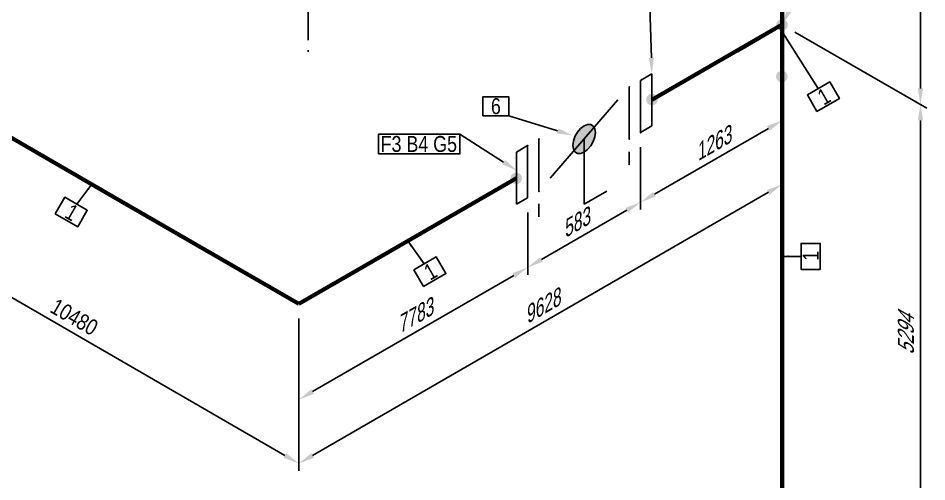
# Model space of a CAD drawing. Header units: millimetres. Extents: x 0 to 594, y 0 to 420.
# Drawn here: x 91.9 to 234.2, y 156.5 to 229.1 of the extents above; entities that cross this region are included whole.
import ezdxf
from ezdxf import colors
from ezdxf.entities.mleader import LeaderData, LeaderLine
from ezdxf.enums import TextEntityAlignment as Align
from ezdxf.math import Vec2, Vec3

# ---------------------------------------------------------------- set-up
doc = ezdxf.new("R2010")
doc.units = ezdxf.units.MM
doc.header["$LTSCALE"] = 0.25
doc.linetypes.add('CENTER', pattern=[50.8, 31.75, -6.35, 6.35, -6.35])
for name, color, linetype in [('밸브', 4, 'Continuous'), ('열 추적 선', 7, 'CENTER'), ('용접', 1, 'Continuous'), ('주석', 7, 'Continuous'), ('치수', 1, 'Continuous')]:
    doc.layers.add(name, color=color, linetype=linetype)
doc.layers.add('파이프', color=3, linetype='Continuous', lineweight=70)
doc.styles.add('AdskIsoAnnotation', font='arial.ttf', dxfattribs={"width": 0.8, "height": 1})
doc.styles.add('AdskIsoMetric', font='arial.ttf', dxfattribs={"width": 0.8, "height": 2.5})
doc.styles.add('AdskIsoMetric-30', font='arial.ttf', dxfattribs={"width": 0.8, "height": 2.5})
doc.styles.add('AdskIsoMetric30', font='arial.ttf', dxfattribs={"width": 0.8, "oblique": 30, "height": 2.5})
doc.styles.get("Standard").update_dxf_attribs({"font": 'arial.ttf'})
doc.dimstyles.new('AdskIsoMetric', dxfattribs={"dimtxt": 2.5, "dimasz": 2.5, "dimexe": 1, "dimexo": 2, "dimgap": 0.8, "dimtad": 1, "dimdec": 0, "dimrnd": 1, "dimzin": 0, "dimdsep": 46, "dimtxsty": 'AdskIsoMetric', "dimcen": 0, "dimclrt": 7, "dimadec": 0, "dimazin": 0, "dimtfac": 1, "dimtdec": 0, "dimtmove": 1, "dimatfit": 3, "dimfxl": 0, "dimfrac": 2, "dimtolj": 1, "dimtzin": 0, "dimarcsym": 0})

# ---------------------------------------------------------------- blocks, each defined once
blk = doc.blocks.new('개스킷-2-IsoLeft')
at = {"color": 0, "linetype": 'ByBlock', "lineweight": -2, "extrusion": (0, 0, -1)}
for p in [(0.1326, 0.1276), (0.221, 0.0765), (-0.2297, -0.0715), (-0.1326, -0.1276)]:
    blk.add_point(p, dxfattribs=at)
blk = doc.blocks.new('버터플라이 밸브-2-IsoLeft')
blk.add_hatch(color=256).paths.add_polyline_path([(-0.0884, 0.051), (-0.0877, 0.0513), (-0.0871, 0.0516), (-0.0865, 0.0518), (-0.0858, 0.0521), (-0.0852, 0.0524), (-0.0845, 0.0527), (-0.0839, 0.0529), (-0.0832, 0.0532), (-0.0826, 0.0535), (-0.0819, 0.0537), (-0.0813, 0.054), (-0.0806, 0.0543), (-0.08, 0.0546), (-0.0793, 0.0548), (-0.0787, 0.0551), (-0.0781, 0.0554), (-0.0774, 0.0556), (-0.0768, 0.0559), (-0.0761, 0.0562), (-0.0755, 0.0564), (-0.0748, 0.0567), (-0.0742, 0.057), (-0.0735, 0.0573), (-0.0729, 0.0575), (-0.0722, 0.0578), (-0.0716, 0.0581), (-0.071, 0.0583), (-0.0703, 0.0586), (-0.0697, 0.0589), (-0.069, 0.0592), (-0.0684, 0.0594), (-0.0677, 0.0597), (-0.0671, 0.06), (-0.0664, 0.0602), (-0.0658, 0.0605), (-0.0651, 0.0608), (-0.0645, 0.0611), (-0.0639, 0.0613), (-0.0632, 0.0616), (-0.0626, 0.0619), (-0.0619, 0.0621), (-0.0613, 0.0624), (-0.0606, 0.0627), (-0.06, 0.0629), (-0.0593, 0.0632), (-0.0587, 0.0635), (-0.058, 0.0638), (-0.0574, 0.064), (-0.0567, 0.0643), (-0.0567, 0.0643), (-0.056, 0.0644), (-0.0552, 0.0646), (-0.0545, 0.0647), (-0.0537, 0.0649), (-0.053, 0.065), (-0.0522, 0.0652), (-0.0514, 0.0653), (-0.0507, 0.0654), (-0.0499, 0.0656), (-0.0492, 0.0657), (-0.0484, 0.0659), (-0.0476, 0.066), (-0.0469, 0.0662), (-0.0461, 0.0663), (-0.0454, 0.0664), (-0.0446, 0.0666), (-0.0438, 0.0667), (-0.0431, 0.0669), (-0.0423, 0.067), (-0.0416, 0.0672), (-0.0408, 0.0673), (-0.04, 0.0674), (-0.0393, 0.0676), (-0.0385, 0.0677), (-0.0378, 0.0679), (-0.037, 0.068), (-0.0363, 0.0681), (-0.0355, 0.0683), (-0.0347, 0.0684), (-0.034, 0.0686), (-0.0332, 0.0687), (-0.0325, 0.0689), (-0.0317, 0.069), (-0.0309, 0.0691), (-0.0302, 0.0693), (-0.0294, 0.0694), (-0.0287, 0.0696), (-0.0279, 0.0697), (-0.0271, 0.0699), (-0.0264, 0.07), (-0.0256, 0.0701), (-0.0249, 0.0703), (-0.0241, 0.0704), (-0.0233, 0.0706), (-0.0226, 0.0707), (-0.0218, 0.0709), (-0.0211, 0.071), (-0.0203, 0.0711), (-0.0196, 0.0713), (-0.0196, 0.0713), (-0.0188, 0.0713), (-0.018, 0.0713), (-0.0172, 0.0713), (-0.0164, 0.0713), (-0.0156, 0.0713), (-0.0148, 0.0713), (-0.014, 0.0713), (-0.0132, 0.0713), (-0.0124, 0.0713), (-0.0116, 0.0713), (-0.0108, 0.0713), (-0.01, 0.0713), (-0.0092, 0.0713), (-0.0084, 0.0713), (-0.0076, 0.0713), (-0.0068, 0.0713), (-0.006, 0.0713), (-0.0052, 0.0713), (-0.0044, 0.0713), (-0.0036, 0.0713), (-0.0028, 0.0713), (-0.002, 0.0713), (-0.0012, 0.0713), (-0.0004, 0.0713), (0.0004, 0.0713), (0.0012, 0.0713), (0.002, 0.0713), (0.0028, 0.0713), (0.0036, 0.0713), (0.0044, 0.0713), (0.0052, 0.0713), (0.006, 0.0713), (0.0068, 0.0713), (0.0076, 0.0713), (0.0084, 0.0713), (0.0092, 0.0713), (0.01, 0.0713), (0.0108, 0.0713), (0.0116, 0.0713), (0.0124, 0.0713), (0.0132, 0.0713), (0.014, 0.0713), (0.0148, 0.0713), (0.0156, 0.0713), (0.0164, 0.0713), (0.0172, 0.0713), (0.018, 0.0713), (0.0188, 0.0713), (0.0196, 0.0713), (0.0196, 0.0713), (0.0203, 0.0711), (0.0211, 0.071), (0.0218, 0.0709), (0.0226, 0.0707), (0.0233, 0.0706), (0.0241, 0.0704), (0.0249, 0.0703), (0.0256, 0.0701), (0.0264, 0.07), (0.0271, 0.0699), (0.0279, 0.0697), (0.0287, 0.0696), (0.0294, 0.0694), (0.0302, 0.0693), (0.0309, 0.0691), (0.0317, 0.069), (0.0325, 0.0689), (0.0332, 0.0687), (0.034, 0.0686), (0.0347, 0.0684), (0.0355, 0.0683), (0.0363, 0.0681), (0.037, 0.068), (0.0378, 0.0679), (0.0385, 0.0677), (0.0393, 0.0676), (0.04, 0.0674), (0.0408, 0.0673), (0.0416, 0.0672), (0.0423, 0.067), (0.0431, 0.0669), (0.0438, 0.0667), (0.0446, 0.0666), (0.0454, 0.0664), (0.0461, 0.0663), (0.0469, 0.0662), (0.0476, 0.066), (0.0484, 0.0659), (0.0492, 0.0657), (0.0499, 0.0656), (0.0507, 0.0654), (0.0514, 0.0653), (0.0522, 0.0652), (0.053, 0.065), (0.0537, 0.0649), (0.0545, 0.0647), (0.0552, 0.0646), (0.056, 0.0644), (0.0567, 0.0643), (0.0567, 0.0643), (0.0574, 0.064), (0.058, 0.0638), (0.0587, 0.0635), (0.0593, 0.0632), (0.06, 0.0629), (0.0606, 0.0627), (0.0613, 0.0624), (0.0619, 0.0621), (0.0626, 0.0619), (0.0632, 0.0616), (0.0639, 0.0613), (0.0645, 0.0611), (0.0651, 0.0608), (0.0658, 0.0605), (0.0664, 0.0602), (0.0671, 0.06), (0.0677, 0.0597), (0.0684, 0.0594), (0.069, 0.0592), (0.0697, 0.0589), (0.0703, 0.0586), (0.071, 0.0583), (0.0716, 0.0581), (0.0722, 0.0578), (0.0729, 0.0575), (0.0735, 0.0573), (0.0742, 0.057), (0.0748, 0.0567), (0.0755, 0.0564), (0.0761, 0.0562), (0.0768, 0.0559), (0.0774, 0.0556), (0.0781, 0.0554), (0.0787, 0.0551), (0.0793, 0.0548), (0.08, 0.0546), (0.0806, 0.0543), (0.0813, 0.054), (0.0819, 0.0537), (0.0826, 0.0535), (0.0832, 0.0532), (0.0839, 0.0529), (0.0845, 0.0527), (0.0852, 0.0524), (0.0858, 0.0521), (0.0865, 0.0518), (0.0871, 0.0516), (0.0877, 0.0513), (0.0884, 0.051), (0.0884, 0.051), (0.0889, 0.0507), (0.0893, 0.0503), (0.0898, 0.0499), (0.0903, 0.0495), (0.0907, 0.0492), (0.0912, 0.0488), (0.0917, 0.0484), (0.0921, 0.048), (0.0926, 0.0477), (0.0931, 0.0473), (0.0935, 0.0469), (0.094, 0.0466), (0.0945, 0.0462), (0.095, 0.0458), (0.0954, 0.0454), (0.0959, 0.0451), (0.0964, 0.0447), (0.0968, 0.0443), (0.0973, 0.0439), (0.0978, 0.0436), (0.0982, 0.0432), (0.0987, 0.0428), (0.0992, 0.0425), (0.0996, 0.0421), (0.1001, 0.0417), (0.1006, 0.0413), (0.1011, 0.041), (0.1015, 0.0406), (0.102, 0.0402), (0.1025, 0.0398), (0.1029, 0.0395), (0.1034, 0.0391), (0.1039, 0.0387), (0.1043, 0.0384), (0.1048, 0.038), (0.1053, 0.0376), (0.1057, 0.0372), (0.1062, 0.0369), (0.1067, 0.0365), (0.1072, 0.0361), (0.1076, 0.0357), (0.1081, 0.0354), (0.1086, 0.035), (0.109, 0.0346), (0.1095, 0.0343), (0.11, 0.0339), (0.1104, 0.0335), (0.1109, 0.0331), (0.1114, 0.0328), (0.1114, 0.0328), (0.1116, 0.0323), (0.1119, 0.0319), (0.1121, 0.0314), (0.1124, 0.031), (0.1126, 0.0306), (0.1129, 0.0301), (0.1131, 0.0297), (0.1133, 0.0293), (0.1136, 0.0288), (0.1138, 0.0284), (0.1141, 0.0279), (0.1143, 0.0275), (0.1146, 0.0271), (0.1148, 0.0266), (0.1151, 0.0262), (0.1153, 0.0258), (0.1156, 0.0253), (0.1158, 0.0249), (0.1161, 0.0244), (0.1163, 0.024), (0.1166, 0.0236), (0.1168, 0.0231), (0.117, 0.0227), (0.1173, 0.0222), (0.1175, 0.0218), (0.1178, 0.0214), (0.118, 0.0209), (0.1183, 0.0205), (0.1185, 0.0201), (0.1188, 0.0196), (0.119, 0.0192), (0.1193, 0.0187), (0.1195, 0.0183), (0.1198, 0.0179), (0.12, 0.0174), (0.1203, 0.017), (0.1205, 0.0165), (0.1207, 0.0161), (0.121, 0.0157), (0.1212, 0.0152), (0.1215, 0.0148), (0.1217, 0.0144), (0.122, 0.0139), (0.1222, 0.0135), (0.1225, 0.013), (0.1227, 0.0126), (0.123, 0.0122), (0.1232, 0.0117), (0.1235, 0.0113), (0.1235, 0.0113), (0.1235, 0.0108), (0.1235, 0.0104), (0.1235, 0.0099), (0.1235, 0.0094), (0.1235, 0.009), (0.1235, 0.0085), (0.1235, 0.0081), (0.1235, 0.0076), (0.1235, 0.0071), (0.1235, 0.0067), (0.1235, 0.0062), (0.1235, 0.0058), (0.1235, 0.0053), (0.1235, 0.0048), (0.1235, 0.0044), (0.1235, 0.0039), (0.1235, 0.0035), (0.1235, 0.003), (0.1235, 0.0025), (0.1235, 0.0021), (0.1235, 0.0016), (0.1235, 0.0012), (0.1235, 0.0007), (0.1235, 0.0002), (0.1235, -0.0002), (0.1235, -0.0007), (0.1235, -0.0012), (0.1235, -0.0016), (0.1235, -0.0021), (0.1235, -0.0025), (0.1235, -0.003), (0.1235, -0.0035), (0.1235, -0.0039), (0.1235, -0.0044), (0.1235, -0.0048), (0.1235, -0.0053), (0.1235, -0.0058), (0.1235, -0.0062), (0.1235, -0.0067), (0.1235, -0.0071), (0.1235, -0.0076), (0.1235, -0.0081), (0.1235, -0.0085), (0.1235, -0.009), (0.1235, -0.0094), (0.1235, -0.0099), (0.1235, -0.0104), (0.1235, -0.0108), (0.1235, -0.0113), (0.1235, -0.0113), (0.1232, -0.0117), (0.123, -0.0122), (0.1227, -0.0126), (0.1225, -0.013), (0.1222, -0.0135), (0.122, -0.0139), (0.1217, -0.0144), (0.1215, -0.0148), (0.1212, -0.0152), (0.121, -0.0157), (0.1207, -0.0161), (0.1205, -0.0165), (0.1203, -0.017), (0.12, -0.0174), (0.1198, -0.0179), (0.1195, -0.0183), (0.1193, -0.0187), (0.119, -0.0192), (0.1188, -0.0196), (0.1185, -0.0201), (0.1183, -0.0205), (0.118, -0.0209), (0.1178, -0.0214), (0.1175, -0.0218), (0.1173, -0.0222), (0.117, -0.0227), (0.1168, -0.0231), (0.1166, -0.0236), (0.1163, -0.024), (0.1161, -0.0244), (0.1158, -0.0249), (0.1156, -0.0253), (0.1153, -0.0258), (0.1151, -0.0262), (0.1148, -0.0266), (0.1146, -0.0271), (0.1143, -0.0275), (0.1141, -0.0279), (0.1138, -0.0284), (0.1136, -0.0288), (0.1133, -0.0293), (0.1131, -0.0297), (0.1129, -0.0301), (0.1126, -0.0306), (0.1124, -0.031), (0.1121, -0.0314), (0.1119, -0.0319), (0.1116, -0.0323), (0.1114, -0.0328), (0.1114, -0.0328), (0.1109, -0.0331), (0.1104, -0.0335), (0.11, -0.0339), (0.1095, -0.0343), (0.109, -0.0346), (0.1086, -0.035), (0.1081, -0.0354), (0.1076, -0.0357), (0.1072, -0.0361), (0.1067, -0.0365), (0.1062, -0.0369), (0.1057, -0.0372), (0.1053, -0.0376), (0.1048, -0.038), (0.1043, -0.0384), (0.1039, -0.0387), (0.1034, -0.0391), (0.1029, -0.0395), (0.1025, -0.0398), (0.102, -0.0402), (0.1015, -0.0406), (0.1011, -0.041), (0.1006, -0.0413), (0.1001, -0.0417), (0.0996, -0.0421), (0.0992, -0.0425), (0.0987, -0.0428), (0.0982, -0.0432), (0.0978, -0.0436), (0.0973, -0.0439), (0.0968, -0.0443), (0.0964, -0.0447), (0.0959, -0.0451), (0.0954, -0.0454), (0.095, -0.0458), (0.0945, -0.0462), (0.094, -0.0466), (0.0935, -0.0469), (0.0931, -0.0473), (0.0926, -0.0477), (0.0921, -0.048), (0.0917, -0.0484), (0.0912, -0.0488), (0.0907, -0.0492), (0.0903, -0.0495), (0.0898, -0.0499), (0.0893, -0.0503), (0.0889, -0.0507), (0.0884, -0.051), (0.0884, -0.051), (0.0877, -0.0513), (0.0871, -0.0516), (0.0865, -0.0518), (0.0858, -0.0521), (0.0852, -0.0524), (0.0845, -0.0527), (0.0839, -0.0529), (0.0832, -0.0532), (0.0826, -0.0535), (0.0819, -0.0537), (0.0813, -0.054), (0.0806, -0.0543), (0.08, -0.0546), (0.0793, -0.0548), (0.0787, -0.0551), (0.0781, -0.0554), (0.0774, -0.0556), (0.0768, -0.0559), (0.0761, -0.0562), (0.0755, -0.0564), (0.0748, -0.0567), (0.0742, -0.057), (0.0735, -0.0573), (0.0729, -0.0575), (0.0722, -0.0578), (0.0716, -0.0581), (0.071, -0.0583), (0.0703, -0.0586), (0.0697, -0.0589), (0.069, -0.0592), (0.0684, -0.0594), (0.0677, -0.0597), (0.0671, -0.06), (0.0664, -0.0602), (0.0658, -0.0605), (0.0651, -0.0608), (0.0645, -0.0611), (0.0639, -0.0613), (0.0632, -0.0616), (0.0626, -0.0619), (0.0619, -0.0621), (0.0613, -0.0624), (0.0606, -0.0627), (0.06, -0.0629), (0.0593, -0.0632), (0.0587, -0.0635), (0.058, -0.0638), (0.0574, -0.064), (0.0567, -0.0643), (0.0567, -0.0643), (0.056, -0.0644), (0.0552, -0.0646), (0.0545, -0.0647), (0.0537, -0.0649), (0.053, -0.065), (0.0522, -0.0652), (0.0514, -0.0653), (0.0507, -0.0654), (0.0499, -0.0656), (0.0492, -0.0657), (0.0484, -0.0659), (0.0476, -0.066), (0.0469, -0.0662), (0.0461, -0.0663), (0.0454, -0.0664), (0.0446, -0.0666), (0.0438, -0.0667), (0.0431, -0.0669), (0.0423, -0.067), (0.0416, -0.0672), (0.0408, -0.0673), (0.04, -0.0674), (0.0393, -0.0676), (0.0385, -0.0677), (0.0378, -0.0679), (0.037, -0.068), (0.0363, -0.0681), (0.0355, -0.0683), (0.0347, -0.0684), (0.034, -0.0686), (0.0332, -0.0687), (0.0325, -0.0689), (0.0317, -0.069), (0.0309, -0.0691), (0.0302, -0.0693), (0.0294, -0.0694), (0.0287, -0.0696), (0.0279, -0.0697), (0.0271, -0.0699), (0.0264, -0.07), (0.0256, -0.0701), (0.0249, -0.0703), (0.0241, -0.0704), (0.0233, -0.0706), (0.0226, -0.0707), (0.0218, -0.0709), (0.0211, -0.071), (0.0203, -0.0711), (0.0196, -0.0713), (0.0196, -0.0713), (0.0188, -0.0713), (0.018, -0.0713), (0.0172, -0.0713), (0.0164, -0.0713), (0.0156, -0.0713), (0.0148, -0.0713), (0.014, -0.0713), (0.0132, -0.0713), (0.0124, -0.0713), (0.0116, -0.0713), (0.0108, -0.0713), (0.01, -0.0713), (0.0092, -0.0713), (0.0084, -0.0713), (0.0076, -0.0713), (0.0068, -0.0713), (0.006, -0.0713), (0.0052, -0.0713), (0.0044, -0.0713), (0.0036, -0.0713), (0.0028, -0.0713), (0.002, -0.0713), (0.0012, -0.0713), (0.0004, -0.0713), (-0.0004, -0.0713), (-0.0012, -0.0713), (-0.002, -0.0713), (-0.0028, -0.0713), (-0.0036, -0.0713), (-0.0044, -0.0713), (-0.0052, -0.0713), (-0.006, -0.0713), (-0.0068, -0.0713), (-0.0076, -0.0713), (-0.0084, -0.0713), (-0.0092, -0.0713), (-0.01, -0.0713), (-0.0108, -0.0713), (-0.0116, -0.0713), (-0.0124, -0.0713), (-0.0132, -0.0713), (-0.014, -0.0713), (-0.0148, -0.0713), (-0.0156, -0.0713), (-0.0164, -0.0713), (-0.0172, -0.0713), (-0.018, -0.0713), (-0.0188, -0.0713), (-0.0196, -0.0713), (-0.0196, -0.0713), (-0.0203, -0.0711), (-0.0211, -0.071), (-0.0218, -0.0709), (-0.0226, -0.0707), (-0.0233, -0.0706), (-0.0241, -0.0704), (-0.0249, -0.0703), (-0.0256, -0.0701), (-0.0264, -0.07), (-0.0271, -0.0699), (-0.0279, -0.0697), (-0.0287, -0.0696), (-0.0294, -0.0694), (-0.0302, -0.0693), (-0.0309, -0.0691), (-0.0317, -0.069), (-0.0325, -0.0689), (-0.0332, -0.0687), (-0.034, -0.0686), (-0.0347, -0.0684), (-0.0355, -0.0683), (-0.0363, -0.0681), (-0.037, -0.068), (-0.0378, -0.0679), (-0.0385, -0.0677), (-0.0393, -0.0676), (-0.04, -0.0674), (-0.0408, -0.0673), (-0.0416, -0.0672), (-0.0423, -0.067), (-0.0431, -0.0669), (-0.0438, -0.0667), (-0.0446, -0.0666), (-0.0454, -0.0664), (-0.0461, -0.0663), (-0.0469, -0.0662), (-0.0476, -0.066), (-0.0484, -0.0659), (-0.0492, -0.0657), (-0.0499, -0.0656), (-0.0507, -0.0654), (-0.0514, -0.0653), (-0.0522, -0.0652), (-0.053, -0.065), (-0.0537, -0.0649), (-0.0545, -0.0647), (-0.0552, -0.0646), (-0.056, -0.0644), (-0.0567, -0.0643), (-0.0567, -0.0643), (-0.0574, -0.064), (-0.058, -0.0638), (-0.0587, -0.0635), (-0.0593, -0.0632), (-0.06, -0.0629), (-0.0606, -0.0627), (-0.0613, -0.0624), (-0.0619, -0.0621), (-0.0626, -0.0619), (-0.0632, -0.0616), (-0.0639, -0.0613), (-0.0645, -0.0611), (-0.0651, -0.0608), (-0.0658, -0.0605), (-0.0664, -0.0602), (-0.0671, -0.06), (-0.0677, -0.0597), (-0.0684, -0.0594), (-0.069, -0.0592), (-0.0697, -0.0589), (-0.0703, -0.0586), (-0.071, -0.0583), (-0.0716, -0.0581), (-0.0722, -0.0578), (-0.0729, -0.0575), (-0.0735, -0.0573), (-0.0742, -0.057), (-0.0748, -0.0567), (-0.0755, -0.0564), (-0.0761, -0.0562), (-0.0768, -0.0559), (-0.0774, -0.0556), (-0.0781, -0.0554), (-0.0787, -0.0551), (-0.0793, -0.0548), (-0.08, -0.0546), (-0.0806, -0.0543), (-0.0813, -0.054), (-0.0819, -0.0537), (-0.0826, -0.0535), (-0.0832, -0.0532), (-0.0839, -0.0529), (-0.0845, -0.0527), (-0.0852, -0.0524), (-0.0858, -0.0521), (-0.0865, -0.0518), (-0.0871, -0.0516), (-0.0877, -0.0513), (-0.0884, -0.051), (-0.0884, -0.051), (-0.0889, -0.0507), (-0.0893, -0.0503), (-0.0898, -0.0499), (-0.0903, -0.0495), (-0.0907, -0.0492), (-0.0912, -0.0488), (-0.0917, -0.0484), (-0.0921, -0.048), (-0.0926, -0.0477), (-0.0931, -0.0473), (-0.0935, -0.0469), (-0.094, -0.0466), (-0.0945, -0.0462), (-0.095, -0.0458), (-0.0954, -0.0454), (-0.0959, -0.0451), (-0.0964, -0.0447), (-0.0968, -0.0443), (-0.0973, -0.0439), (-0.0978, -0.0436), (-0.0982, -0.0432), (-0.0987, -0.0428), (-0.0992, -0.0425), (-0.0996, -0.0421), (-0.1001, -0.0417), (-0.1006, -0.0413), (-0.1011, -0.041), (-0.1015, -0.0406), (-0.102, -0.0402), (-0.1025, -0.0398), (-0.1029, -0.0395), (-0.1034, -0.0391), (-0.1039, -0.0387), (-0.1043, -0.0384), (-0.1048, -0.038), (-0.1053, -0.0376), (-0.1057, -0.0372), (-0.1062, -0.0369), (-0.1067, -0.0365), (-0.1072, -0.0361), (-0.1076, -0.0357), (-0.1081, -0.0354), (-0.1086, -0.035), (-0.109, -0.0346), (-0.1095, -0.0343), (-0.11, -0.0339), (-0.1104, -0.0335), (-0.1109, -0.0331), (-0.1114, -0.0328), (-0.1114, -0.0328), (-0.1116, -0.0323), (-0.1119, -0.0319), (-0.1121, -0.0314), (-0.1124, -0.031), (-0.1126, -0.0306), (-0.1129, -0.0301), (-0.1131, -0.0297), (-0.1133, -0.0293), (-0.1136, -0.0288), (-0.1138, -0.0284), (-0.1141, -0.0279), (-0.1143, -0.0275), (-0.1146, -0.0271), (-0.1148, -0.0266), (-0.1151, -0.0262), (-0.1153, -0.0258), (-0.1156, -0.0253), (-0.1158, -0.0249), (-0.1161, -0.0244), (-0.1163, -0.024), (-0.1166, -0.0236), (-0.1168, -0.0231), (-0.117, -0.0227), (-0.1173, -0.0222), (-0.1175, -0.0218), (-0.1178, -0.0214), (-0.118, -0.0209), (-0.1183, -0.0205), (-0.1185, -0.0201), (-0.1188, -0.0196), (-0.119, -0.0192), (-0.1193, -0.0187), (-0.1195, -0.0183), (-0.1198, -0.0179), (-0.12, -0.0174), (-0.1203, -0.017), (-0.1205, -0.0165), (-0.1207, -0.0161), (-0.121, -0.0157), (-0.1212, -0.0152), (-0.1215, -0.0148), (-0.1217, -0.0144), (-0.122, -0.0139), (-0.1222, -0.0135), (-0.1225, -0.013), (-0.1227, -0.0126), (-0.123, -0.0122), (-0.1232, -0.0117), (-0.1235, -0.0113), (-0.1235, -0.0113), (-0.1235, -0.0108), (-0.1235, -0.0104), (-0.1235, -0.0099), (-0.1235, -0.0094), (-0.1235, -0.009), (-0.1235, -0.0085), (-0.1235, -0.0081), (-0.1235, -0.0076), (-0.1235, -0.0071), (-0.1235, -0.0067), (-0.1235, -0.0062), (-0.1235, -0.0058), (-0.1235, -0.0053), (-0.1235, -0.0048), (-0.1235, -0.0044), (-0.1235, -0.0039), (-0.1235, -0.0035), (-0.1235, -0.003), (-0.1235, -0.0025), (-0.1235, -0.0021), (-0.1235, -0.0016), (-0.1235, -0.0012), (-0.1235, -0.0007), (-0.1235, -0.0002), (-0.1235, 0.0002), (-0.1235, 0.0007), (-0.1235, 0.0012), (-0.1235, 0.0016), (-0.1235, 0.0021), (-0.1235, 0.0025), (-0.1235, 0.003), (-0.1235, 0.0035), (-0.1235, 0.0039), (-0.1235, 0.0044), (-0.1235, 0.0048), (-0.1235, 0.0053), (-0.1235, 0.0058), (-0.1235, 0.0062), (-0.1235, 0.0067), (-0.1235, 0.0071), (-0.1235, 0.0076), (-0.1235, 0.0081), (-0.1235, 0.0085), (-0.1235, 0.009), (-0.1235, 0.0094), (-0.1235, 0.0099), (-0.1235, 0.0104), (-0.1235, 0.0108), (-0.1235, 0.0113), (-0.1235, 0.0113), (-0.1232, 0.0117), (-0.123, 0.0122), (-0.1227, 0.0126), (-0.1225, 0.013), (-0.1222, 0.0135), (-0.122, 0.0139), (-0.1217, 0.0144), (-0.1215, 0.0148), (-0.1212, 0.0152), (-0.121, 0.0157), (-0.1207, 0.0161), (-0.1205, 0.0165), (-0.1203, 0.017), (-0.12, 0.0174), (-0.1198, 0.0179), (-0.1195, 0.0183), (-0.1193, 0.0187), (-0.119, 0.0192), (-0.1188, 0.0196), (-0.1185, 0.0201), (-0.1183, 0.0205), (-0.118, 0.0209), (-0.1178, 0.0214), (-0.1175, 0.0218), (-0.1173, 0.0222), (-0.117, 0.0227), (-0.1168, 0.0231), (-0.1166, 0.0236), (-0.1163, 0.024), (-0.1161, 0.0244), (-0.1158, 0.0249), (-0.1156, 0.0253), (-0.1153, 0.0258), (-0.1151, 0.0262), (-0.1148, 0.0266), (-0.1146, 0.0271), (-0.1143, 0.0275), (-0.1141, 0.0279), (-0.1138, 0.0284), (-0.1136, 0.0288), (-0.1133, 0.0293), (-0.1131, 0.0297), (-0.1129, 0.0301), (-0.1126, 0.0306), (-0.1124, 0.031), (-0.1121, 0.0314), (-0.1119, 0.0319), (-0.1116, 0.0323), (-0.1114, 0.0328), (-0.1114, 0.0328), (-0.1109, 0.0331), (-0.1104, 0.0335), (-0.11, 0.0339), (-0.1095, 0.0343), (-0.109, 0.0346), (-0.1086, 0.035), (-0.1081, 0.0354), (-0.1076, 0.0357), (-0.1072, 0.0361), (-0.1067, 0.0365), (-0.1062, 0.0369), (-0.1057, 0.0372), (-0.1053, 0.0376), (-0.1048, 0.038), (-0.1043, 0.0384), (-0.1039, 0.0387), (-0.1034, 0.0391), (-0.1029, 0.0395), (-0.1025, 0.0398), (-0.102, 0.0402), (-0.1015, 0.0406), (-0.1011, 0.041), (-0.1006, 0.0413), (-0.1001, 0.0417), (-0.0996, 0.0421), (-0.0992, 0.0425), (-0.0987, 0.0428), (-0.0982, 0.0432), (-0.0978, 0.0436), (-0.0973, 0.0439), (-0.0968, 0.0443), (-0.0964, 0.0447), (-0.0959, 0.0451), (-0.0954, 0.0454), (-0.095, 0.0458), (-0.0945, 0.0462), (-0.094, 0.0466), (-0.0935, 0.0469), (-0.0931, 0.0473), (-0.0926, 0.0477), (-0.0921, 0.048), (-0.0917, 0.0484), (-0.0912, 0.0488), (-0.0907, 0.0492), (-0.0903, 0.0495), (-0.0898, 0.0499), (-0.0893, 0.0503), (-0.0889, 0.0507)], flags=0)
at = {"color": 0, "linetype": 'ByBlock', "lineweight": -2, "extrusion": (0, -0.816497, -0.57735)}
for p, q in [((-0.1768, 0.3062), (-0.5303, 0.1021)), ((0.3977, -0.0765), (-0.3977, 0.0765)), ((-0.0567, 0.0643), (-0.0196, 0.0713)), ((-0.0196, 0.0713), (0.0196, 0.0713)), ((0.0196, 0.0713), (0.0567, 0.0643)), ((-0.1235, 0.0113), (-0.1114, 0.0328)), ((-0.1235, -0.0113), (-0.1235, 0.0113)), ((-0.1114, 0.0328), (-0.0884, 0.051)), ((-0.0884, 0.051), (-0.0567, 0.0643)), ((0.0567, 0.0643), (0.0884, 0.051)), ((0.0884, 0.051), (0.1114, 0.0328)), ((0.1114, 0.0328), (0.1235, 0.0113)), ((0.1235, 0.0113), (0.1235, -0.0113)), ((-0.1114, -0.0328), (-0.1235, -0.0113)), ((-0.0884, -0.051), (-0.1114, -0.0328)), ((-0.0567, -0.0643), (-0.0884, -0.051)), ((-0.0196, -0.0713), (-0.0567, -0.0643)), ((0.0567, -0.0643), (0.0196, -0.0713)), ((0.0884, -0.051), (0.0567, -0.0643)), ((0.1114, -0.0328), (0.0884, -0.051)), ((0.1235, -0.0113), (0.1114, -0.0328)), ((0.0196, -0.0713), (-0.0196, -0.0713)), ((0.5303, -0.1021), (0.1768, -0.3062))]:
    blk.add_line(p, q, dxfattribs=at)
blk = doc.blocks.new('Operator_Lever-1-IsoLeft')
at = {"color": 0, "linetype": 'ByBlock', "lineweight": -2, "extrusion": (0, 0.816497, 0.57735)}
for p, q in [((0, 0), (-0.4419, -0.2552)), ((-0.4419, -0.2552), (-0.2652, -0.3572))]:
    blk.add_line(p, q, dxfattribs=at)
blk = doc.blocks.new('*D33')
at = {"layer": 'Defpoints', "color": 0}
for p in [(211.54, 312.72), (211.54, 228.08), (233.2, 215.58)]:
    blk.add_point(p, dxfattribs=at)
at = {"layer": '치수', "color": 0, "lineweight": -2}
for p, q in [((213.54, 311.57), (234.2, 299.65)), ((233.2, 297.72), (233.2, 218.08)), ((213.54, 226.92), (234.2, 215))]:
    blk.add_line(p, q, dxfattribs=at)
at = {"layer": '치수', "color": 0}
for points in [[(232.78, 297.72), (233.61, 297.72), (233.2, 300.22)], [(232.78, 218.08), (233.61, 218.08), (233.2, 215.58)]]:
    blk.add_solid(points, dxfattribs=at)
at = {"layer": '치수', "color": 7, "insert": (230.93, 259.21), "char_height": 2.5, "attachment_point": 5, "rotation": 90, "style": 'AdskIsoMetric30'}
blk.add_mtext('\\A1;11060', dxfattribs=at)
blk = doc.blocks.new('*D34')
at = {"layer": 'Defpoints', "color": 0}
for p in [(211.54, 228.08), (211.54, 153.24), (233.2, 140.74)]:
    blk.add_point(p, dxfattribs=at)
at = {"layer": '치수', "color": 0, "lineweight": -2}
for p, q in [((213.54, 226.92), (234.2, 215)), ((233.2, 213.08), (233.2, 143.24)), ((213.54, 152.08), (234.2, 140.16))]:
    blk.add_line(p, q, dxfattribs=at)
at = {"layer": '치수', "color": 0}
for points in [[(232.78, 213.08), (233.61, 213.08), (233.2, 215.58)], [(232.78, 143.24), (233.61, 143.24), (233.2, 140.74)]]:
    blk.add_solid(points, dxfattribs=at)
at = {"layer": '치수', "color": 7, "insert": (230.93, 179.46), "char_height": 2.5, "attachment_point": 5, "rotation": 90, "style": 'AdskIsoMetric30'}
blk.add_mtext('\\A1;5294', dxfattribs=at)
blk = doc.blocks.new('*D37')
at = {"layer": 'Defpoints', "color": 0}
for p in [(171.69, 200.98), (171.69, 190.06), (135.85, 184.37)]:
    blk.add_point(p, dxfattribs=at)
at = {"layer": '치수', "color": 0, "lineweight": -2}
for p, q in [((171.69, 198.67), (171.69, 188.91)), ((138.01, 170.62), (169.52, 188.81)), ((135.85, 182.06), (135.85, 168.22))]:
    blk.add_line(p, q, dxfattribs=at)
at = {"layer": '치수', "color": 0}
for points in [[(169.31, 189.17), (169.73, 188.45), (171.69, 190.06)], [(137.81, 170.98), (138.22, 170.26), (135.85, 169.37)]]:
    blk.add_solid(points, dxfattribs=at)
at = {"layer": '치수', "color": 7, "insert": (153.77, 182.34), "char_height": 2.5, "attachment_point": 5, "rotation": 30, "style": 'AdskIsoMetric30'}
blk.add_mtext('\\A1;7783', dxfattribs=at)
blk = doc.blocks.new('*D38')
at = {"layer": 'Defpoints', "color": 0}
for p in [(189.37, 211.19), (171.69, 200.98), (189.37, 200.27)]:
    blk.add_point(p, dxfattribs=at)
at = {"layer": '치수', "color": 0, "lineweight": -2}
for p, q in [((189.37, 208.88), (189.37, 199.12)), ((171.69, 198.67), (171.69, 188.91)), ((173.85, 191.31), (187.2, 199.02))]:
    blk.add_line(p, q, dxfattribs=at)
at = {"layer": '치수', "color": 0}
for points in [[(186.99, 199.38), (187.41, 198.66), (189.37, 200.27)], [(173.64, 191.67), (174.06, 190.95), (171.69, 190.06)]]:
    blk.add_solid(points, dxfattribs=at)
at = {"layer": '치수', "color": 7, "insert": (178.99, 196.9), "char_height": 2.5, "attachment_point": 5, "rotation": 30, "style": 'AdskIsoMetric30'}
blk.add_mtext('\\A1;583', dxfattribs=at)
blk = doc.blocks.new('개스킷 해치 표식-2-IsoLeft')
at = {"linetype": 'ByBlock', "lineweight": -2, "extrusion": (0, -0.816497, -0.57735)}
blk.add_line((0, 0), (0.0884, 0.051), dxfattribs=at)
blk = doc.blocks.new('*D39')
at = {"layer": 'Defpoints', "color": 0}
for p in [(211.54, 228.08), (211.54, 213.08), (189.37, 211.19)]:
    blk.add_point(p, dxfattribs=at)
at = {"layer": '치수', "color": 0, "lineweight": -2}
for p, q in [((191.53, 201.52), (209.38, 211.83)), ((189.37, 208.88), (189.37, 199.12))]:
    blk.add_line(p, q, dxfattribs=at)
at = {"layer": '치수', "color": 0}
for points in [[(209.17, 212.19), (209.59, 211.46), (211.54, 213.08)], [(191.32, 201.88), (191.74, 201.16), (189.37, 200.27)]]:
    blk.add_solid(points, dxfattribs=at)
at = {"layer": '치수', "color": 7, "insert": (200.45, 209.29), "char_height": 2.5, "attachment_point": 5, "rotation": 30, "style": 'AdskIsoMetric30'}
blk.add_mtext('\\A1;1263', dxfattribs=at)
blk = doc.blocks.new('*D40')
at = {"layer": 'Defpoints', "color": 0}
for p in [(211.54, 228.08), (211.54, 203.08), (135.85, 184.37)]:
    blk.add_point(p, dxfattribs=at)
at = {"layer": '치수', "color": 0, "lineweight": -2}
for p, q in [((138.01, 160.62), (209.38, 201.83)), ((135.85, 182.06), (135.85, 158.22))]:
    blk.add_line(p, q, dxfattribs=at)
at = {"layer": '치수', "color": 0}
for points in [[(209.17, 202.19), (209.59, 201.46), (211.54, 203.08)], [(137.81, 160.98), (138.22, 160.26), (135.85, 159.37)]]:
    blk.add_solid(points, dxfattribs=at)
at = {"layer": '치수', "color": 7, "insert": (173.7, 183.84), "char_height": 2.5, "attachment_point": 5, "rotation": 30, "style": 'AdskIsoMetric30'}
blk.add_mtext('\\A1;9628', dxfattribs=at)
blk = doc.blocks.new('*D41')
at = {"layer": 'Defpoints', "color": 0}
for p in [(65.52, 224.98), (135.85, 184.37), (135.85, 159.37)]:
    blk.add_point(p, dxfattribs=at)
at = {"layer": '치수', "color": 0, "lineweight": -2}
for p, q in [((65.52, 222.67), (65.52, 198.82)), ((67.69, 198.73), (133.68, 160.62)), ((135.85, 182.06), (135.85, 158.22))]:
    blk.add_line(p, q, dxfattribs=at)
at = {"layer": '치수', "color": 0}
for points in [[(67.9, 199.09), (67.48, 198.36), (65.52, 199.98)], [(133.89, 160.98), (133.48, 160.26), (135.85, 159.37)]]:
    blk.add_solid(points, dxfattribs=at)
at = {"layer": '치수', "color": 7, "insert": (100.69, 182.29), "char_height": 2.5, "attachment_point": 5, "rotation": 330, "style": 'AdskIsoMetric-30'}
blk.add_mtext('\\A1;10480', dxfattribs=at)
blk = doc.blocks.new('*D44')
at = {"layer": 'Defpoints', "color": 0}
for p in [(97.89, 247.75), (65.52, 239.98), (65.52, 224.98)]:
    blk.add_point(p, dxfattribs=at)
at = {"layer": '치수', "color": 0, "lineweight": -2}
for p, q in [((97.89, 250.06), (97.89, 259.82)), ((95.73, 257.41), (67.69, 241.23)), ((65.52, 227.28), (65.52, 241.13))]:
    blk.add_line(p, q, dxfattribs=at)
at = {"layer": '치수', "color": 0}
for points in [[(95.52, 257.77), (95.94, 257.05), (97.89, 258.66)], [(67.48, 241.59), (67.9, 240.86), (65.52, 239.98)]]:
    blk.add_solid(points, dxfattribs=at)
at = {"layer": '치수', "color": 7, "insert": (81.71, 251.94), "char_height": 2.5, "attachment_point": 5, "rotation": 30, "style": 'AdskIsoMetric30'}
blk.add_mtext('\\A1;3455', dxfattribs=at)
blk = doc.blocks.new('*D45')
at = {"layer": 'Defpoints', "color": 0}
for p in [(137.34, 266.44), (65.52, 249.98), (65.52, 224.98)]:
    blk.add_point(p, dxfattribs=at)
at = {"layer": '치수', "color": 0, "lineweight": -2}
for p, q in [((137.34, 268.74), (137.34, 292.59)), ((135.17, 290.19), (67.69, 251.23)), ((65.52, 227.28), (65.52, 251.13))]:
    blk.add_line(p, q, dxfattribs=at)
at = {"layer": '치수', "color": 0}
for points in [[(134.96, 290.55), (135.38, 289.82), (137.34, 291.44)], [(67.48, 251.59), (67.9, 250.86), (65.52, 249.98)]]:
    blk.add_solid(points, dxfattribs=at)
at = {"layer": '치수', "color": 7, "insert": (101.43, 273.32), "char_height": 2.5, "attachment_point": 5, "rotation": 30, "style": 'AdskIsoMetric30'}
blk.add_mtext('\\A1;4824', dxfattribs=at)
blk = doc.blocks.new('절곡부-2-Iso2DSkew90')
at = {"color": 0, "linetype": 'ByBlock', "lineweight": -2, "extrusion": (0, 0.816497, 0.57735)}
for p, q in [((-10.61, 6.12), (0, 0)), ((0, 0), (10.61, 6.12)), ((0, 0), (0, 0))]:
    blk.add_line(p, q, dxfattribs=at)
blk = doc.blocks.new('절곡부-3-Iso2DSkew90')
at = {"color": 0, "linetype": 'ByBlock', "lineweight": -2, "extrusion": (0.707107, -0.408248, 0.57735)}
for p, q in [((0, 0), (0, 12.25)), ((0, 0), (0, 0)), ((-10.61, -6.12), (0, 0))]:
    blk.add_line(p, q, dxfattribs=at)
blk = doc.blocks.new('티-1-Iso2DSkew0')
at = {"color": 0, "linetype": 'ByBlock', "lineweight": -2, "extrusion": (0.707107, -0.408248, 0.57735)}
for p, q in [((0, 0), (0, 8.16)), ((0, 0), (-7.07, -4.08)), ((0, -8.16), (0, 0))]:
    blk.add_line(p, q, dxfattribs=at)
blk = doc.blocks.new('Buttweld')
at = {"lineweight": -2}
blk.add_hatch(color=0, dxfattribs=at).paths.add_polyline_path([(0.044, -0.0026), (0.0433, 0.0053), (0.0413, 0.0129), (0.0379, 0.02), (0.0334, 0.0265), (0.0278, 0.0321), (0.0214, 0.0366), (0.0142, 0.0399), (0.0066, 0.042), (-0.0013, 0.0427), (-0.0091, 0.042), (-0.0168, 0.0399), (-0.0239, 0.0366), (-0.0304, 0.0321), (-0.036, 0.0265), (-0.0405, 0.02), (-0.0438, 0.0129), (-0.0459, 0.0053), (-0.0466, -0.0026), (-0.0459, -0.0105), (-0.0438, -0.0181), (-0.0405, -0.0252), (-0.036, -0.0317), (-0.0304, -0.0373), (-0.0239, -0.0418), (-0.0168, -0.0452), (-0.0091, -0.0472), (-0.0013, -0.0479), (0.0066, -0.0472), (0.0142, -0.0452), (0.0214, -0.0418), (0.0278, -0.0373), (0.0334, -0.0317), (0.0379, -0.0252), (0.0413, -0.0181), (0.0433, -0.0105)], is_closed=False, flags=0)
blk = doc.blocks.new('AnnoRect')
at = {"color": 0, "linetype": 'ByBlock', "lineweight": -2}
blk.add_wipeout([(-0.81, -0.6), (-0.81, 0.6), (0.81, 0.6), (0.81, -0.6)], dxfattribs=at)
blk.add_lwpolyline([(-0.81, -0.6), (-0.81, 0.6), (0.81, 0.6), (0.81, -0.6)], close=True, dxfattribs=at)
at = {"color": 0, "linetype": 'ByBlock', "lineweight": -2, "style": 'AdskIsoAnnotation', "width": 0.8}
blk.add_attdef('XX', text='', height=1, dxfattribs=at).set_placement((0, 0), align=Align.MIDDLE_CENTER)

msp = doc.modelspace()

# ---------------------------------------------------------------- hatches: boundary and pattern name
at = {"lineweight": -2}
msp.add_hatch(color=0, dxfattribs=at).paths.add_polyline_path([(170.7995, 203.9909), (170.7858, 204.1481), (170.7449, 204.3006), (170.6782, 204.4436), (170.5877, 204.5729), (170.476, 204.6845), (170.3468, 204.7751), (170.2037, 204.8418), (170.0512, 204.8826), (169.894, 204.8964), (169.7368, 204.8826), (169.5843, 204.8418), (169.4412, 204.7751), (169.3119, 204.6845), (169.2003, 204.5729), (169.1098, 204.4436), (169.0431, 204.3006), (169.0022, 204.1481), (168.9885, 203.9909), (169.0022, 203.8336), (169.0431, 203.6812), (169.1098, 203.5381), (169.2003, 203.4088), (169.3119, 203.2972), (169.4412, 203.2067), (169.5843, 203.14), (169.7368, 203.0991), (169.894, 203.0853), (170.0512, 203.0991), (170.2037, 203.14), (170.3468, 203.2067), (170.476, 203.2972), (170.5877, 203.4088), (170.6782, 203.5381), (170.7449, 203.6812), (170.7858, 203.8336)], is_closed=False, flags=0)

# ---------------------------------------------------------------- linework, layer by layer
at = {"color": 0, "linetype": 'ByBlock', "lineweight": -2, "extrusion": (-0.707107, 0.408248, -0.57735)}
for p, q in [((189.365, 219.3523), (191.1328, 220.3729)), ((189.365, 211.1873), (189.365, 219.3523)), ((191.1328, 220.3729), (191.1328, 212.2079)), ((191.1328, 212.2079), (189.365, 211.1873))]:
    msp.add_line(p, q, dxfattribs=at)
at = {"color": 0, "linetype": 'ByBlock', "lineweight": -2, "extrusion": (0.707107, -0.408248, -0.57735)}
for p, q in [((169.9196, 208.1255), (171.6874, 209.1461)), ((169.9196, 199.9605), (169.9196, 208.1255)), ((171.6874, 209.1461), (171.6874, 200.9811)), ((169.9196, 205.0636), (169.9196, 203.0224)), ((171.6874, 200.9811), (169.9196, 199.9605))]:
    msp.add_line(p, q, dxfattribs=at)
at = {"layer": '열 추적 선', "color": 1}
msp.add_line((137.3359, 309.8058), (137.3359, 223.8147), dxfattribs=at)
at = {"layer": '파이프'}
for points in [[(191.1328, 216.2904), (211.5446, 228.0752)], [(211.5446, 165.4852), (211.5446, 219.9102)], [(76.1309, 218.8513), (106.6431, 201.235)], [(146.4562, 190.4964), (169.9196, 204.043)], [(106.6431, 201.235), (125.243, 190.4964)]]:
    msp.add_lwpolyline(points, dxfattribs=at)

# ---------------------------------------------------------------- block references
at = {"layer": '밸브', "xscale": 20, "yscale": 20, "zscale": 20}
for name, p, rotation in [('버터플라이 밸브-2-IsoLeft', (180.5262, 210.1667), 60.00000000022083), ('개스킷-2-IsoLeft', (188.4812, 214.7595), 240.0000000002265), ('개스킷-2-IsoLeft', (172.5713, 205.5739), 60.00000000475191), ('Operator_Lever-1-IsoLeft', (180.5262, 210.1667), 60.00000000022083)]:
    msp.add_blockref(name, p, dxfattribs=dict(at, rotation=rotation))
at = {"layer": '용접', "xscale": 20, "yscale": 20, "zscale": 20}
msp.add_blockref('Buttweld', (211.5446, 228.0752), dxfattribs=at)
for p, rotation in [((211.5446, 219.9102), 270.0000000006621), ((191.1328, 216.2904), 180)]:
    msp.add_blockref('Buttweld', p, dxfattribs=dict(at, rotation=rotation))
at = {"layer": '치수', "xscale": 20, "yscale": 20, "zscale": 20, "rotation": 240.0000000002284}
for p in [(187.5973, 208.1667), (173.4551, 200.0017)]:
    msp.add_blockref('개스킷 해치 표식-2-IsoLeft', p, dxfattribs=at)
at = {"layer": '파이프'}
for name, p in [('티-1-Iso2DSkew0', (211.5446, 228.0752)), ('절곡부-2-Iso2DSkew90', (135.8496, 184.3727)), ('절곡부-3-Iso2DSkew90', (211.5446, 153.2377))]:
    msp.add_blockref(name, p, dxfattribs=at)

# ---------------------------------------------------------------- dimensions: what is measured, and where the dimension line sits
at = {"layer": '치수'}
for base, p1, p2, angle, text, override, picture, middle in [((233.1952, 215.5752), (211.5446, 312.7233), (211.5446, 228.0752), 270, '11060', {"dimtad": 0, "dimlfac": 130.664091, "dimtxsty": 'AdskIsoMetric30', "dimse1": 0, "dimse2": 0, "dimsd1": 0, "dimsd2": 0, "dimtmove": 1}, '*D33', (230.9289, 259.2077)), ((65.5243, 249.975), (137.3359, 266.4355), (65.5243, 224.975), 210, '4824', {"dimtad": 0, "dimlfac": 58.171763, "dimtxsty": 'AdskIsoMetric30', "dimse1": 0, "dimse2": 0, "dimsd1": 0, "dimsd2": 0, "dimtmove": 1}, '*D45', (101.4301, 273.3231)), ((65.5243, 239.975), (97.8946, 247.7465), (65.5243, 224.975), 210, '3455', {"dimtad": 0, "dimlfac": 87.659726, "dimtxsty": 'AdskIsoMetric30', "dimse1": 0, "dimse2": 0, "dimsd1": 0, "dimsd2": 0, "dimtmove": 1}, '*D44', (81.7094, 251.9364)), ((211.5446, 203.0752), (135.8496, 184.3727), (211.5446, 228.0752), 30, '9628', {"dimtad": 0, "dimlfac": 110.156234, "dimtxsty": 'AdskIsoMetric30', "dimse1": 0, "dimse2": 1, "dimsd1": 0, "dimsd2": 0, "dimtmove": 1}, '*D40', (173.6971, 183.8418)), ((211.5446, 213.0752), (189.365, 211.1873), (211.5446, 228.0752), 30, '1263', {"dimtad": 0, "dimlfac": 45.671657, "dimtxsty": 'AdskIsoMetric30', "dimse1": 0, "dimse2": 1, "dimsd1": 0, "dimsd2": 0, "dimtmove": 1}, '*D39', (200.4548, 209.2894)), ((233.1952, 140.7377), (211.5446, 228.0752), (211.5446, 153.2377), 270, '5294', {"dimtad": 0, "dimlfac": 70.739571, "dimtxsty": 'AdskIsoMetric30', "dimse1": 0, "dimse2": 0, "dimsd1": 0, "dimsd2": 0, "dimtmove": 1}, '*D34', (230.9289, 179.4649)), ((135.8496, 159.3727), (65.5243, 224.975), (135.8496, 184.3727), 330, '10480', {"dimtad": 0, "dimlfac": 129.054995, "dimtxsty": 'AdskIsoMetric-30', "dimse1": 0, "dimse2": 0, "dimsd1": 0, "dimsd2": 0, "dimtmove": 1}, '*D41', (100.6869, 182.2917)), ((189.365, 200.2698), (171.6874, 200.9811), (189.365, 211.1873), 30, '583', {"dimtad": 0, "dimlfac": 28.5463, "dimtxsty": 'AdskIsoMetric30', "dimse1": 0, "dimse2": 0, "dimsd1": 0, "dimsd2": 0, "dimtmove": 1}, '*D38', (178.9864, 196.8956)), ((171.6874, 190.0636), (135.8496, 184.3727), (171.6874, 200.9811), 30, '7783', {"dimtad": 0, "dimlfac": 197.825862, "dimtxsty": 'AdskIsoMetric30', "dimse1": 0, "dimse2": 0, "dimsd1": 0, "dimsd2": 0, "dimtmove": 1}, '*D37', (153.7685, 182.336))]:
    dim = msp.add_linear_dim(base=base, p1=p1, p2=p2, angle=angle, text=text, dimstyle='AdskIsoMetric', override=override, dxfattribs=at)
    dim.commit()
    dim.dimension.update_dxf_attribs({"geometry": picture, "text_midpoint": middle, "dimtype": 160})

# ---------------------------------------------------------------- leaders
at = {"layer": '주석'}
ml = msp.add_multileader_mtext('Standard', dxfattribs=at)
ml.set_content('')
ml.set_leader_properties()
ml.build(insert=Vec2(0, 0))
ml.multileader.update_dxf_attribs({"dogleg_length": 0, "arrow_head_size": 2.5})
ctx = ml.context
ctx.base_point, ctx.arrow_head_size, ctx.plane_origin = Vec3(190.6411, 237.4096), 2.5, Vec3(0, -45.2076)
notes = []
notes.append((ctx, [(0, (1, 1, 0), (190.6411, 237.4096), (-1, 0), 0, [(0, [(191.1328, 220.3729)], 0, [])])]))
ctx.mtext, ml.multileader.dxf.content_type = None, 0
ml = msp.add_multileader_mtext('Standard', dxfattribs=at)
ml.set_content('')
ml.set_leader_properties()
ml.build(insert=Vec2(0, 0))
ml.multileader.update_dxf_attribs({"dogleg_length": 0, "arrow_head_size": 2.5})
ctx = ml.context
ctx.base_point, ctx.arrow_head_size, ctx.plane_origin = Vec3(215.4444, 235.7924), 2.5, Vec3(0, -45.2076)
notes.append((ctx, [(0, (1, 1, 0), (215.4444, 235.7924), (-1, 0), 0, [(0, [(211.5446, 228.0752)], 0, [])])]))
ctx.mtext, ml.multileader.dxf.content_type = None, 0
ml = msp.add_multileader_mtext('Standard', dxfattribs=at)
ml.set_content('')
ml.set_leader_properties()
ml.build(insert=Vec2(0, 0))
ml.multileader.update_dxf_attribs({"dogleg_length": 0, "arrow_head_size": 0})
ctx = ml.context
ctx.base_point, ctx.arrow_head_size, ctx.plane_origin = Vec3(217.1938, 218.059), 0, Vec3(0, -45.2076)
notes.append((ctx, [(0, (1, 1, 0), (217.1938, 218.059), (-1, 0), 0, [(0, [(211.0137, 227.7687)], 0, [])])]))
ctx.mtext, ml.multileader.dxf.content_type = None, 0
ml = msp.add_multileader_mtext('Standard', dxfattribs=at)
ml.set_content('')
ml.set_leader_properties()
ml.build(insert=Vec2(0, 0))
ml.multileader.update_dxf_attribs({"dogleg_length": 0, "arrow_head_size": 2.5})
ctx = ml.context
ctx.base_point, ctx.arrow_head_size, ctx.plane_origin = Vec3(168.7244, 213.7924), 2.5, Vec3(0, -45.2076)
notes.append((ctx, [(0, (1, 1, 0), (168.7244, 213.7924), (-1, 0), 0, [(0, [(178.7584, 210.7098)], 0, [])])]))
ctx.mtext, ml.multileader.dxf.content_type = None, 0
ml = msp.add_multileader_mtext('Standard', dxfattribs=at)
ml.set_content('')
ml.set_leader_properties()
ml.build(insert=Vec2(0, 0))
ml.multileader.update_dxf_attribs({"dogleg_length": 0, "arrow_head_size": 2.5})
ctx = ml.context
ctx.base_point, ctx.arrow_head_size, ctx.plane_origin = Vec3(161.0633, 210.9463), 2.5, Vec3(0, -45.2076)
notes.append((ctx, [(0, (1, 1, 0), (161.0633, 210.9463), (-1, 0), 0, [(0, [(170.0268, 205.208)], 0, [])])]))
ctx.mtext, ml.multileader.dxf.content_type = None, 0
ml = msp.add_multileader_mtext('Standard', dxfattribs=at)
ml.set_content('')
ml.set_leader_properties()
ml.build(insert=Vec2(0, 0))
ml.multileader.update_dxf_attribs({"dogleg_length": 0, "arrow_head_size": 0})
ctx = ml.context
ctx.base_point, ctx.arrow_head_size, ctx.plane_origin = Vec3(101.1146, 199.9527), 0, Vec3(12.2201, -52.2629)
notes.append((ctx, [(0, (1, 1, 0), (101.1146, 199.9527), (-1, 0), 0, [(0, [(103.4254, 203.0928)], 0, [])])]))
ctx.mtext, ml.multileader.dxf.content_type = None, 0
ml = msp.add_multileader_mtext('Standard', dxfattribs=at)
ml.set_content('')
ml.set_leader_properties()
ml.build(insert=Vec2(0, 0))
ml.multileader.update_dxf_attribs({"dogleg_length": 0, "arrow_head_size": 0})
ctx = ml.context
ctx.base_point, ctx.arrow_head_size, ctx.plane_origin = Vec3(155.493, 190.6129), 0, Vec3(-7.6257, -49.6103)
notes.append((ctx, [(0, (1, 1, 0), (155.493, 190.6129), (-1, 0), 0, [(0, [(152.8976, 194.2153)], 0, [])])]))
ctx.mtext, ml.multileader.dxf.content_type = None, 0
ml = msp.add_multileader_mtext('Standard', dxfattribs=at)
ml.set_content('')
ml.set_leader_properties()
ml.build(insert=Vec2(0, 0))
ml.multileader.update_dxf_attribs({"dogleg_length": 0, "arrow_head_size": 0})
ctx = ml.context
ctx.base_point, ctx.arrow_head_size, ctx.plane_origin = Vec3(214.5, 191.7924), 0, Vec3(0, -45.2076)
notes.append((ctx, [(0, (1, 1, 0), (214.5, 191.7924), (-1, 0), 0, [(0, [(211.5446, 191.7924)], 0, [])])]))
ctx.mtext, ml.multileader.dxf.content_type = None, 0
for ctx, leaders in notes:
    for number, flags, end, landing, length, lines in leaders:
        leader = LeaderData()
        leader.index, (leader.has_last_leader_line, leader.has_dogleg_vector, leader.attachment_direction) = number, flags
        leader.last_leader_point, leader.dogleg_vector, leader.dogleg_length = Vec3(end), Vec3(landing), length
        for number, points, colour, breaks in lines:
            line = LeaderLine()
            line.index, line.vertices, line.color, line.breaks = number, Vec3.list(points), colors.encode_raw_color(colour), breaks
            leader.lines.append(line)
        ctx.leaders.append(leader)

# ---------------------------------------------------------------- next in the draw order: block references
ref = msp.add_blockref('AnnoRect', (218, 216.7924), dxfattribs=dict(at, xscale=2.5, yscale=2.5, zscale=2.5, rotation=30.00000000063643))
ref.add_attrib('XX_001', '1', (218.0451, 215.3692), dxfattribs={"layer": '0', "color": 0, "linetype": 'ByBlock', "lineweight": -2, "height": 2.5, "rotation": 30, "style": 'AdskIsoAnnotation', "width": 0.8})
ref = msp.add_blockref('AnnoRect', (166.7006, 215.2924), dxfattribs=dict(at, xscale=2.5, yscale=2.5, zscale=2.5))
ref.add_attrib('XX_001', '6', (165.9352, 214.0586), dxfattribs={"layer": '0', "color": 0, "linetype": 'ByBlock', "lineweight": -2, "height": 2.5, "style": 'AdskIsoAnnotation', "width": 0.8})
ref = msp.add_blockref('AnnoRect', (154.7044, 209.3942), dxfattribs=dict(at, xscale=7.855166051660518, yscale=2.586971350613916, zscale=2.5))
ref.add_attrib('XX_001', 'F3 B4 G5', (148.6669, 208.145), dxfattribs={"layer": '0', "color": 0, "linetype": 'ByBlock', "lineweight": -2, "height": 2.5, "style": 'AdskIsoAnnotation', "width": 0.8})
ref = msp.add_blockref('AnnoRect', (100.2201, 198.7371), dxfattribs=dict(at, xscale=2.5, yscale=2.5, zscale=2.5, rotation=329.9999999999526))
ref.add_attrib('XX_001', '1', (99.01, 197.9865), dxfattribs={"layer": '0', "color": 0, "linetype": 'ByBlock', "lineweight": -2, "height": 2.5, "rotation": 330, "style": 'AdskIsoAnnotation', "width": 0.8})
ref = msp.add_blockref('AnnoRect', (216, 191.7924), dxfattribs=dict(at, xscale=2.5, yscale=2.5, zscale=2.5, rotation=90.0000000011924))
ref.add_attrib('XX_001', '1', (217.2551, 191.1198), dxfattribs={"layer": '0', "color": 0, "linetype": 'ByBlock', "lineweight": -2, "height": 2.5, "rotation": 90, "style": 'AdskIsoAnnotation', "width": 0.8})
ref = msp.add_blockref('AnnoRect', (156.3743, 189.3897), dxfattribs=dict(at, xscale=2.5, yscale=2.5, zscale=2.5, rotation=30.00000000063643))
ref.add_attrib('XX_001', '1', (156.4194, 187.9664), dxfattribs={"layer": '0', "color": 0, "linetype": 'ByBlock', "lineweight": -2, "height": 2.5, "rotation": 30, "style": 'AdskIsoAnnotation', "width": 0.8})

doc.saveas('drawing.dxf')
